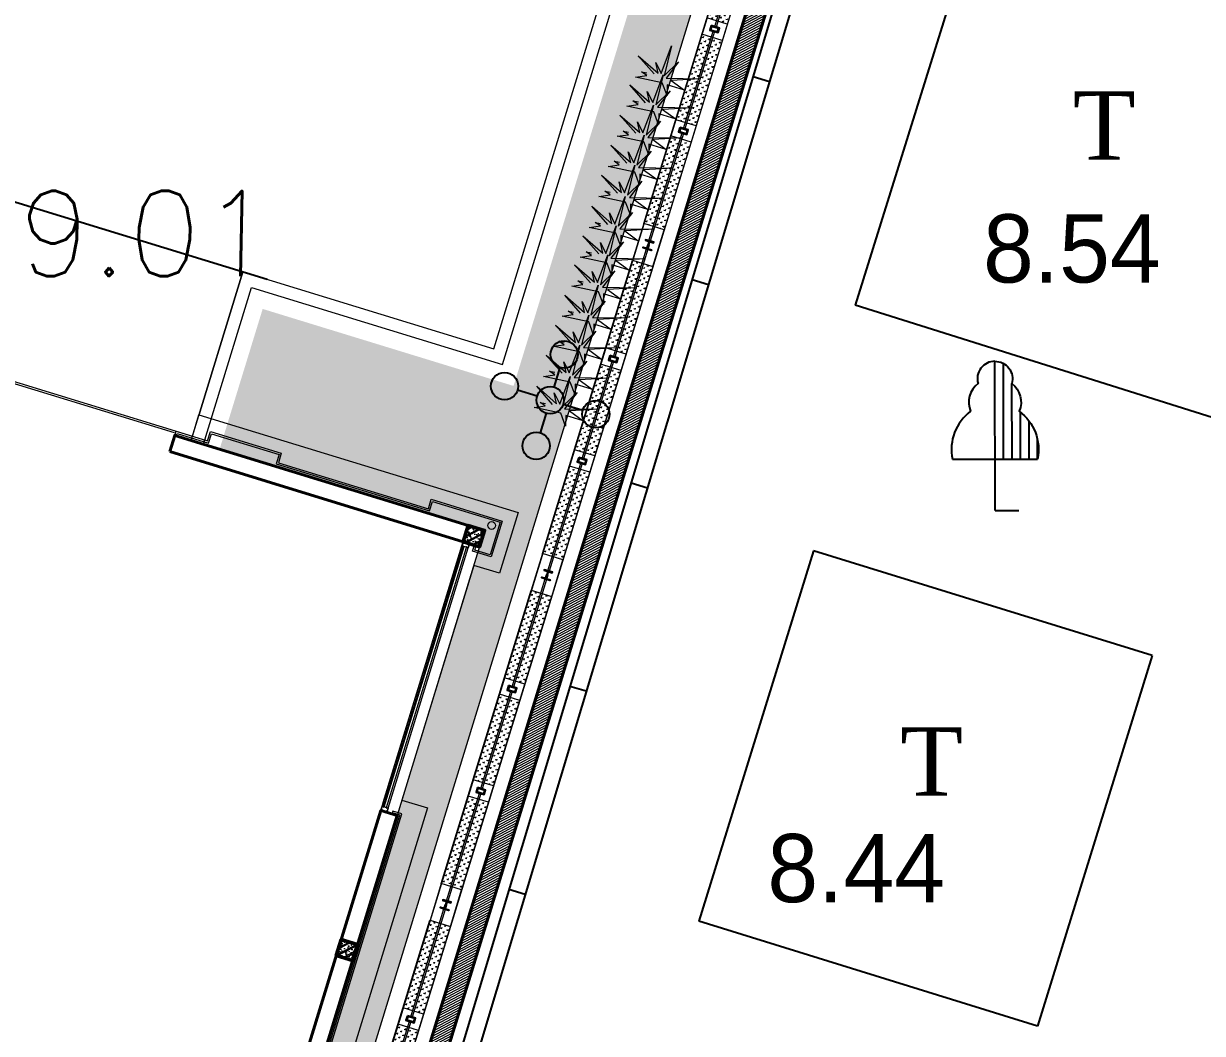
# Model space of a CAD drawing. Header units: inches. Extents: x 587740 to 588006, y 2325787 to 2326106.
# Drawn here: x 587931.67 to 587945.5, y 2325992.63 to 2326004.47 of the extents above; entities that cross this region are included whole.
import ezdxf
from ezdxf.enums import TextEntityAlignment as Align

# ---------------------------------------------------------------- set-up
doc = ezdxf.new("R2010")
doc.units = ezdxf.units.IN
doc.header["$MEASUREMENT"] = 0
doc.set_wipeout_variables(frame=1)
for name, color, linetype in [('DANCU', 6, 'Continuous'), ('Docao', 22, 'Continuous'), ('KYHIEU', 2, 'Continuous'), ('KYHIEUCAY', 242, 'Continuous'), ('Xref Landscape 2020 05 04$0$$0$KT-Tuong', 1, 'Continuous'), ('Xref Landscape 2020 05 04$0$CDC-E-Lighting', 2, 'Continuous')]:
    doc.layers.add(name, color=color, linetype=linetype)
for name, color, linetype, lineweight in [('Xref Landscape 2020 05 04$0$A1-DIM', 253, 'Continuous', 13), ('Xref Landscape 2020 05 04$0$A1-KÝ HIỆU', 40, 'Continuous', 20), ('Xref Landscape 2020 05 04$0$cay', 74, 'Continuous', 9), ('Xref Landscape 2020 05 04$0$HACTH', 250, 'Continuous', 0), ('Xref Landscape 2020 05 04$0$MANH', 136, 'Continuous', 5), ('Xref Landscape 2020 05 04$0$THAY', 4, 'Continuous', 20), ('Xref Landscape 2020 05 04$0$tree', 74, 'Continuous', 13), ('Xref Landscape 2020 05 04$0$TUONG', 7, 'Continuous', 40), ('Xref Landscape 2020 05 04$0$Xref Landscape$0$THAY', 4, 'Continuous', 20), ('Xref Mat bang phong may phat dien tang 1$0$+Alu doors', 63, 'Continuous', 5), ('Xref Mat bang phong may phat dien tang 1$0$+Steel Doors', 4, 'Continuous', 9), ('Xref Mat bang phong may phat dien tang 1$0$A_manh', 8, 'Continuous', 9), ('Xref Mat bang phong may phat dien tang 1$0$AUDIT_I_200911173911-1', 6, 'Continuous', 20), ('Xref Mat bang phong may phat dien tang 1$0$CUADI', 40, 'Continuous', 18), ('Xref Mat bang phong may phat dien tang 1$0$hoan thien', 41, 'Continuous', 20), ('Xref Mat bang phong may phat dien tang 1$0$THAY', 4, 'Continuous', 20), ('Xref Mat bang phong may phat dien tang 1$0$Xref Mat bang phong may phat dien tang 1$0$A_COT VACH', 30, 'Continuous', 50), ('Xref Mat bang phong may phat dien tang 1$0$Xref Mat bang phong may phat dien tang 1$0$i_hatch', 250, 'Continuous', 5), ('Xref Mat bang phong may phat dien tang 1$0$Xref Mat bang phong may phat dien tang 1$0$MANH', 136, 'Continuous', 5), ('Xref Mat bang phong may phat dien tang 1$0$Xref Mat bang phong may phat dien tang 1$0$TUONG', 7, 'Continuous', 40)]:
    doc.layers.add(name, color=color, linetype=linetype, lineweight=lineweight)
doc.styles.add('VN1', font='VSSW.shx')
doc.styles.add('VNARIAL', font='txt.shx')
doc.styles.add('VNTIME', font='')
doc.styles.get('VNTIME').set_extended_font_data('.VnTime')

# ---------------------------------------------------------------- blocks, each defined once
blk = doc.blocks.new('tree')
at = {"layer": 'KYHIEU'}
for points in [[(0, 1.75, 0.4973027364235176), (-0.1982012669905089, 1.488681264221668, 0.3395507767893555), (-0.2849411369534209, 1.163565133407246, 0.289175245697563), (-0.499999999825377, 0.6023592074052431)], [(0, 1.75, -0.4973027364235176), (0.1982012669905089, 1.488681264221668, -0.3395507767893555), (0.2849411369534209, 1.163565133407246, -0.289175245697563), (0.499999999825377, 0.6023592074052431)]]:
    blk.add_lwpolyline(points, format="xyb", dxfattribs=at)
for points in [[(0, 0), (0, 1.75)], [(0.09999999997671694, 0.6023592073470354), (0.09999999991850927, 1.724173462484032)], [(0.1999999999534339, 0.6023592073470354), (0.2000000000116415, 1.487286642252002)], [(0.2999999999301508, 0.6023592073470354), (0.2999999999883585, 1.151907564373687)], [(0.3999999999068677, 0.6023592073470354), (0.3999999999068677, 1.048110124072991)], [(0.4999999998835847, 0.6023592073470354), (0.4999999998835847, 0.8228113096556626)], [(-0.5, 0.6023592073470354), (0.5, 0.6023592073470354)], [(0, 0), (0.2802754826843739, -0.001586514175869524)]]:
    blk.add_lwpolyline(points, dxfattribs=at)
blk = doc.blocks.new('Xref Landscape 2020 05 04$0$li85')
at = {"linetype": 'ByBlock'}
for p, q in [((0, 100.000000015522), (0, 250.0000000310441)), ((-100.000000015522, 0), (-250.000000015522, 0)), ((100.000000015522, 0), (250.000000015522, 0)), ((0, -100.000000015522), (0, -250.000000015522))]:
    blk.add_line(p, q, dxfattribs=at)
for centre in [(0, 350.0000000310441), (-350.000000015522, 0), (0, 0), (350.000000015522, 0), (-6.123233995736766e-15, -350.000000015522)]:
    blk.add_circle(centre, 100, dxfattribs=at)
blk = doc.blocks.new('Xref Mat bang phong may phat dien tang 1$0$Xref Mat bang phong may phat dien tang 1$0$cot 200X200')
at = {"layer": 'Xref Mat bang phong may phat dien tang 1$0$Xref Mat bang phong may phat dien tang 1$0$i_hatch', "ltscale": 5}
h = blk.add_hatch(dxfattribs=at)
h.set_pattern_fill('BT-01', color=256, scale=15, pattern_type=2)
h.set_pattern_definition([(49.99999999999999, (-96078, 4446), (107.589027390113, -9.412820247389266), [11.25, -123.75]), (355, (-96078, 4446), (-20.81270004195, 112.8288200550018), [9, -99]), (100.4514, (-96069.034248, 4445.215599), (86.77640725710323, 103.415931309143), [9.5610285, -105.1713168]), (46.18420000000001, (-96078, 4476), (160.0861572938467, -24.82785214935271), [16.875, -185.625]), (96.6356, (-96064.65948825, 4473.93100395), (140.1994058323055, 146.1176806350663), [14.3415432, -157.75695]), (351.1842, (-96078, 4476), (140.1992917700441, 146.1177901387987), [13.5, -148.5]), (21, (-96063, 4468.5), (89.53605781776925, -60.39283359980082), [11.25, -123.75]), (326.0000000000001, (-96063, 4468.5), (36.49729978823726, 108.772506757028), [9, -99]), (71.4514, (-96055.53866505, 4463.4672591), (126.0333942872235, 48.37957450649286), [9.5610285, -105.1713168]), (37.50000000000001, (-96078, 4446), (1.8239782975936, 49.93407807469672), [0, -97.8, 0, -100.5, 0, -99.375]), (7.499999999999999, (-96078, 4446), (39.46043061632229, 59.16175678235403), [0, -57.3, 0, -95.55, 0, -37.875]), (327.5, (-96111.45, 4446), (80.07336542586135, -3.383230760156963), [0, -37.5, 0, -117, 0, -155.25]), (317.5, (-96126.45, 4446), (87.47792540135794, 15.01574734984766), [0, -48.75, 0, -77.69999999999999, 0, -110.25]), (45, (-96078, 4446), (-45.07805730064241, 45.07805730064241), []), (45, (-96078, 4464.375), (-45.07805730064241, 45.07805730064241), [])])
h.paths.add_polyline_path([(-100, 100), (100, 100), (100, -100), (-100, -100)])
at = {"layer": 'Xref Mat bang phong may phat dien tang 1$0$Xref Mat bang phong may phat dien tang 1$0$A_COT VACH'}
blk.add_lwpolyline([(-100, 100), (100, 100), (100, -100), (-100, -100)], close=True, dxfattribs=at)
blk = doc.blocks.new('*U93')
at = {"layer": 'Xref Mat bang phong may phat dien tang 1$0$+Alu doors', "ltscale": 1000}
for p, q in [((-11018.14192059064, 53501.87122381854, -66.22850946302151), (-11018.14192059118, 56695.27247471528, -132.457018926043)), ((-11007.14192059058, 53501.8712238186, -66.22850946302151), (-11007.14192059057, 56695.27247471528, -132.457018926043)), ((-10978.50237542604, 53501.8712238186, -66.22850946302151), (-10978.50237542603, 56695.27247471528, -132.457018926043)), ((-10958.14192059058, 53501.87122381854, -66.22850946302151), (-10958.14192059057, 56695.27247471528, -132.457018926043))]:
    blk.add_line(p, q, dxfattribs=at)
at = {"layer": 'Xref Mat bang phong may phat dien tang 1$0$+Steel Doors', "ltscale": 1000}
for p, q in [((-11031.64192059057, 56695.27247471528, -66.22850946302151), (-11034.14192059057, 56695.27247471528, -66.22850946302151)), ((-11034.14192059057, 56695.27247471528, -66.22850946302151), (-11034.14192059057, 56657.27247471528, -66.22850946302151)), ((-11032.94192059056, 56689.27247471528, -66.22850946302151), (-11032.94192059056, 56694.07247471527, -66.22850946302151)), ((-11032.94192059056, 56694.07247471527, -66.22850946302151), (-11031.64192059057, 56694.07247471527, -66.22850946302151)), ((-11020.34192059058, 56689.27247471528, -66.22850946302151), (-11032.94192059056, 56689.27247471528, -66.22850946302151)), ((-11022.84192059058, 56688.27247471528, -132.457018926043), (-11032.94192059056, 56688.27247471528, -132.457018926043)), ((-11032.94192059056, 56658.47247471529, -132.457018926043), (-11032.94192059056, 56688.07247471527, -132.457018926043)), ((-11031.64192059057, 56694.07247471527, -66.22850946302151), (-11031.64192059057, 56695.27247471528, -66.22850946302151)), ((-11022.84192059058, 56689.27247471528, -132.457018926043), (-11022.84192059058, 56681.07247471527, -132.457018926043)), ((-11022.84192059058, 56681.07247471527, -132.457018926043), (-11020.34192059058, 56681.07247471527, -132.457018926043)), ((-11019.14192059057, 56695.27247471528, -66.22850946302151), (-11021.64192059057, 56695.27247471528, -66.22850946302151)), ((-11021.64192059057, 56695.27247471528, -66.22850946302151), (-11021.64192059057, 56694.07247471527, -66.22850946302151)), ((-11021.64192059057, 56694.07247471527, -66.22850946302151), (-11020.34192059058, 56694.07247471527, -66.22850946302151)), ((-11021.64192059057, 56682.27247471528, -66.22850946302151), (-11021.64192059057, 56688.27247471528, -66.22850946302151)), ((-11021.64192059057, 56688.27247471528, -66.22850946302151), (-11020.34192059058, 56688.27247471528, -66.22850946302151)), ((-11020.34192059058, 56682.27247471528, -66.22850946302151), (-11021.64192059057, 56682.27247471528, -66.22850946302151)), ((-11020.34192059058, 56694.07247471527, -66.22850946302151), (-11020.34192059058, 56689.27247471528, -66.22850946302151)), ((-11020.34192059058, 56688.27247471528, -66.22850946302151), (-11020.34192059058, 56687.27247471528, -66.22850946302151)), ((-11020.34192059058, 56687.27247471528, -66.22850946302151), (-11019.14192059057, 56687.27247471528, -66.22850946302151)), ((-11019.14192059057, 56683.07247471527, -66.22850946302151), (-11020.34192059058, 56683.07247471527, -66.22850946302151)), ((-11020.34192059058, 56683.07247471527, -66.22850946302151), (-11020.34192059058, 56682.27247471528, -66.22850946302151)), ((-11020.34192059058, 56681.07247471527, -132.457018926043), (-11020.34192059058, 56658.47247471529, -132.457018926043)), ((-11019.14192059057, 56687.27247471528, -66.22850946302151), (-11019.14192059057, 56695.27247471528, -66.22850946302151)), ((-11019.14192059057, 56657.27247471528, -66.22850946302151), (-11019.14192059057, 56683.07247471527, -66.22850946302151)), ((-11034.14192059057, 56657.27247471528, -66.22850946302151), (-11026.34192059058, 56657.27247471528, -66.22850946302151)), ((-11032.64192059057, 56654.47247471529, -132.457018926043), (-11034.14192059057, 56652.27247471528, -132.457018926043)), ((-11032.94192059056, 56652.27247471528, -66.22850946302151), (-11034.14192059057, 56652.27247471528, -66.22850946302151)), ((-11034.14192059057, 56652.27247471528, -66.22850946302151), (-11034.14192059057, 56650.27247471528, -66.22850946302151)), ((-11034.14192059058, 53546.8712238186, -66.22850946302151), (-11034.14192059057, 56650.27247471528, -132.457018926043)), ((-11034.14192059057, 56650.27247471528, -66.22850946302151), (-11025.14192059057, 56650.27247471528, -66.22850946302151)), ((-11020.34192059058, 56658.47247471529, -132.457018926043), (-11032.94192059056, 56658.47247471529, -132.457018926043)), ((-11032.94192059056, 56651.47247471529, -66.22850946302151), (-11032.94192059056, 56652.27247471528, -66.22850946302151)), ((-11026.34192059058, 56651.47247471529, -66.22850946302151), (-11032.94192059056, 56651.47247471529, -66.22850946302151)), ((-11026.34192059058, 56657.27247471528, -66.22850946302151), (-11026.34192059058, 56651.47247471529, -66.22850946302151)), ((-11025.14192059057, 56650.27247471528, -66.22850946302151), (-11025.14192059057, 56657.27247471528, -66.22850946302151)), ((-11025.14192059057, 56657.27247471528, -66.22850946302151), (-11019.14192059057, 56657.27247471528, -66.22850946302151)), ((-11034.14192059058, 53544.8712238186, -66.22850946302151), (-11034.14192059058, 53546.8712238186, -66.22850946302151)), ((-11034.14192059058, 53546.8712238186, -66.22850946302151), (-11025.14192059058, 53546.8712238186, -66.22850946302151)), ((-11032.64192059058, 53542.67122381859, -66.22850946302151), (-11034.14192059058, 53544.8712238186, -66.22850946302151)), ((-11032.94192059057, 53544.8712238186, -66.22850946302151), (-11034.14192059058, 53544.8712238186, -66.22850946302151)), ((-11034.14192059058, 53501.8712238186, -66.22850946302151), (-11034.14192059058, 53539.8712238186, -66.22850946302151)), ((-11034.14192059058, 53539.8712238186, -66.22850946302151), (-11026.34192059059, 53539.8712238186, -66.22850946302151)), ((-11031.64192059058, 53501.8712238186, -66.22850946302151), (-11034.14192059058, 53501.8712238186, -66.22850946302151)), ((-11026.34192059059, 53545.67122381859, -66.22850946302151), (-11032.94192059057, 53545.67122381859, -66.22850946302151)), ((-11032.94192059057, 53545.67122381859, -66.22850946302151), (-11032.94192059057, 53544.8712238186, -66.22850946302151)), ((-11020.34192059059, 53538.67122381859, -66.22850946302151), (-11032.94192059057, 53538.67122381859, -66.22850946302151)), ((-11032.94192059057, 53538.67122381859, -66.22850946302151), (-11032.94192059057, 53509.07122381861, -66.22850946302151)), ((-11022.84192059059, 53508.8712238186, -66.22850946302151), (-11032.94192059057, 53508.8712238186, -66.22850946302151)), ((-11020.34192059059, 53507.8712238186, -66.22850946302151), (-11032.94192059057, 53507.8712238186, -66.22850946302151)), ((-11032.94192059057, 53507.8712238186, -66.22850946302151), (-11032.94192059057, 53503.07122381861, -66.22850946302151)), ((-11032.94192059057, 53503.07122381861, -66.22850946302151), (-11031.64192059058, 53503.07122381861, -66.22850946302151)), ((-11031.64192059058, 53503.07122381861, -66.22850946302151), (-11031.64192059058, 53501.8712238186, -66.22850946302151)), ((-11026.34192059059, 53539.8712238186, -66.22850946302151), (-11026.34192059059, 53545.67122381859, -66.22850946302151)), ((-11025.14192059058, 53546.8712238186, -66.22850946302151), (-11025.14192059058, 53539.8712238186, -66.22850946302151)), ((-11025.14192059058, 53539.8712238186, -66.22850946302151), (-11019.14192059058, 53539.8712238186, -66.22850946302151)), ((-11022.84192059059, 53507.8712238186, -66.22850946302151), (-11022.84192059059, 53516.07122381861, -66.22850946302151)), ((-11022.84192059059, 53516.07122381861, -66.22850946302151), (-11020.34192059059, 53516.07122381861, -66.22850946302151)), ((-11020.34192059059, 53514.8712238186, -66.22850946302151), (-11021.64192059058, 53514.8712238186, -66.22850946302151)), ((-11021.64192059058, 53514.8712238186, -66.22850946302151), (-11021.64192059058, 53508.8712238186, -66.22850946302151)), ((-11021.64192059058, 53508.8712238186, -66.22850946302151), (-11020.34192059059, 53508.8712238186, -66.22850946302151)), ((-11021.64192059058, 53501.8712238186, -66.22850946302151), (-11021.64192059058, 53503.07122381861, -66.22850946302151)), ((-11021.64192059058, 53503.07122381861, -66.22850946302151), (-11020.34192059059, 53503.07122381861, -66.22850946302151)), ((-11019.14192059058, 53501.8712238186, -66.22850946302151), (-11021.64192059058, 53501.8712238186, -66.22850946302151)), ((-11020.34192059059, 53516.07122381861, -66.22850946302151), (-11020.34192059059, 53538.67122381859, -66.22850946302151)), ((-11020.34192059059, 53514.07122381861, -66.22850946302151), (-11020.34192059059, 53514.8712238186, -66.22850946302151)), ((-11019.14192059058, 53514.07122381861, -66.22850946302151), (-11020.34192059059, 53514.07122381861, -66.22850946302151)), ((-11020.34192059059, 53508.8712238186, -66.22850946302151), (-11020.34192059059, 53509.8712238186, -66.22850946302151)), ((-11020.34192059059, 53509.8712238186, -66.22850946302151), (-11019.14192059058, 53509.8712238186, -66.22850946302151)), ((-11020.34192059059, 53503.07122381861, -66.22850946302151), (-11020.34192059059, 53507.8712238186, -66.22850946302151)), ((-11019.14192059058, 53539.8712238186, -66.22850946302151), (-11019.14192059058, 53514.07122381861, -66.22850946302151)), ((-11019.14192059058, 53509.8712238186, -66.22850946302151), (-11019.14192059058, 53501.8712238186, -66.22850946302151))]:
    blk.add_line(p, q, dxfattribs=at)
for centre, radius in [((-11029.64192059057, 56654.47247471529, -132.457018926043), 3), ((-11032.14192059057, 56654.47247471529, -132.457018926043), 0.5), ((-11029.64192059057, 56654.47247471529, -132.457018926043), 2), ((-11029.64192059057, 56656.97247471529, -132.457018926043), 0.5), ((-11029.64192059057, 56651.97247471529, -132.457018926043), 0.5), ((-11027.14192059057, 56654.47247471529, -132.457018926043), 0.5), ((-11029.64192059058, 53542.67122381859, -66.22850946302151), 3), ((-11032.14192059058, 53542.67122381859, -66.22850946302151), 0.5), ((-11029.64192059058, 53542.67122381859, -66.22850946302151), 2), ((-11029.64192059058, 53545.17122381859, -66.22850946302151), 0.5), ((-11029.64192059058, 53540.17122381859, -66.22850946302151), 0.5), ((-11027.14192059058, 53542.67122381859, -66.22850946302151), 0.5)]:
    blk.add_circle(centre, radius, dxfattribs=at)
at = {"layer": 'Xref Mat bang phong may phat dien tang 1$0$CUADI'}
for p, q in [((-11034.14192059051, 56695.27247471528, -132.457018926043), (-11034.14192059051, 56733.27247471528, -132.457018926043)), ((-11034.14192059051, 56733.27247471528, -132.457018926043), (-11025.14192059051, 56733.27247471528, -132.457018926043)), ((-10958.14192059057, 56695.27247471528, -132.457018926043), (-11034.14192059051, 56695.27247471528, -132.457018926043)), ((-11026.29192059053, 56732.12247471529, -132.457018926043), (-11032.99192059055, 56732.12247471529, -132.457018926043)), ((-11032.99192059055, 56732.12247471529, -132.457018926043), (-11032.99192059055, 56696.42247471528, -132.457018926043)), ((-11032.99192059055, 56696.42247471528, -132.457018926043), (-11015.9311341529, 56696.42247471528, -132.457018926043)), ((-11026.29192059048, 56730.97247471526, -132.457018926043), (-11026.29192059053, 56732.12247471529, -132.457018926043)), ((-11022.64192059051, 56730.97247471529, -132.457018926043), (-11026.29192059048, 56730.97247471526, -132.457018926043)), ((-11025.14192059051, 56733.27247471528, -132.457018926043), (-11025.14192059051, 56732.12247471529, -132.457018926043)), ((-11025.14192059051, 56732.12247471529, -132.457018926043), (-11022.64192059051, 56732.12247471529, -132.457018926043)), ((-11022.14192059051, 56731.62247471529, -132.457018926043), (-11022.14192059051, 56731.47247471529, -132.457018926043)), ((-11015.68944062342, 56700.09281238672, -132.457018926043), (-11015.42888061606, 56699.666070682, -132.457018926043)), ((-11013.3444005576, 56700.09281238672, -132.457018926043), (-11013.6049605649, 56699.66607068197, -132.457018926043)), ((-10978.98113415294, 56696.42247471528, -132.457018926043), (-11013.10270702813, 56696.42247471528, -132.457018926043)), ((-10978.47888061617, 56699.66607068197, -132.457018926043), (-10978.73944062341, 56700.09281238678, -132.457018926043)), ((-10976.65496056495, 56699.66607068197, -132.457018926043), (-10976.39440055771, 56700.09281238678, -132.457018926043)), ((-10976.15270702817, 56696.42247471528, -132.457018926043), (-10959.29192059059, 56696.42247471528, -132.457018926043)), ((-10970.14192059057, 56731.47247471529, -132.457018926043), (-10970.14192059057, 56731.62247471529, -132.457018926043)), ((-10969.64192059057, 56732.12247471529, -132.457018926043), (-10967.14192059057, 56732.12247471529, -132.457018926043)), ((-10965.9919205906, 56730.97247471526, -132.457018926043), (-10969.64192059057, 56730.97247471529, -132.457018926043)), ((-10967.14192059057, 56732.12247471529, -132.457018926043), (-10967.14192059057, 56733.27247471528, -132.457018926043)), ((-10967.14192059057, 56733.27247471528, -132.457018926043), (-10958.14192059057, 56733.27247471528, -132.457018926043)), ((-10959.29192059059, 56732.12247471529, -132.457018926043), (-10965.99192059055, 56732.12247471529, -132.457018926043)), ((-10965.99192059055, 56732.12247471529, -132.457018926043), (-10965.9919205906, 56730.97247471526, -132.457018926043)), ((-10959.29192059059, 56696.42247471528, -132.457018926043), (-10959.29192059059, 56732.12247471529, -132.457018926043)), ((-10958.14192059057, 56733.27247471528, -132.457018926043), (-10958.14192059057, 56695.27247471528, -132.457018926043)), ((-10958.14192059058, 53501.8712238186, -66.22850946302151), (-11034.14192059052, 53501.8712238186, -66.22850946302151)), ((-11034.14192059052, 53501.8712238186, -66.22850946302151), (-11034.14192059052, 53463.8712238186, -66.22850946302151)), ((-10958.14192059058, 53463.8712238186, -66.22850946302151), (-10958.14192059058, 53501.8712238186, -66.22850946302151)), ((-11034.14192059052, 53463.8712238186, -66.22850946302151), (-11025.14192059052, 53463.8712238186, -66.22850946302151)), ((-11032.99192059056, 53465.02122381859, -66.22850946302151), (-11032.99192059056, 53500.7212238186, -66.22850946302151)), ((-11032.99192059056, 53500.7212238186, -66.22850946302151), (-11015.93113415291, 53500.7212238186, -66.22850946302151)), ((-11026.29192059055, 53465.02122381859, -66.22850946302151), (-11032.99192059056, 53465.02122381859, -66.22850946302151)), ((-11022.64192059052, 53466.17122381859, -66.22850946302151), (-11026.29192059049, 53466.17122381862, -66.22850946302151)), ((-11026.29192059049, 53466.17122381862, -66.22850946302151), (-11026.29192059055, 53465.02122381859, -66.22850946302151)), ((-11025.14192059052, 53463.8712238186, -66.22850946302151), (-11025.14192059052, 53465.02122381859, -66.22850946302151)), ((-11025.14192059052, 53465.02122381859, -66.22850946302151), (-11022.64192059052, 53465.02122381859, -66.22850946302151)), ((-11022.14192059052, 53465.52122381859, -66.22850946302151), (-11022.14192059052, 53465.67122381859, -66.22850946302151)), ((-11015.68944062343, 53497.05088614716, -66.22850946302151), (-11015.42888061607, 53497.47762785188, -66.22850946302151)), ((-11013.34440055761, 53497.05088614716, -66.22850946302151), (-11013.60496056491, 53497.47762785191, -66.22850946302151)), ((-10978.98113415295, 53500.7212238186, -66.22850946302151), (-11013.10270702814, 53500.7212238186, -66.22850946302151)), ((-10978.47888061618, 53497.47762785191, -66.22850946302151), (-10978.73944062342, 53497.0508861471, -66.22850946302151)), ((-10976.65496056496, 53497.47762785191, -66.22850946302151), (-10976.39440055772, 53497.0508861471, -66.22850946302151)), ((-10976.15270702818, 53500.7212238186, -66.22850946302151), (-10959.2919205906, 53500.7212238186, -66.22850946302151)), ((-10970.14192059058, 53465.67122381859, -66.22850946302151), (-10970.14192059058, 53465.52122381859, -66.22850946302151)), ((-10965.99192059062, 53466.17122381862, -66.22850946302151), (-10969.64192059058, 53466.17122381859, -66.22850946302151)), ((-10969.64192059058, 53465.02122381859, -66.22850946302151), (-10967.14192059058, 53465.02122381859, -66.22850946302151)), ((-10967.14192059058, 53465.02122381859, -66.22850946302151), (-10967.14192059058, 53463.8712238186, -66.22850946302151)), ((-10967.14192059058, 53463.8712238186, -66.22850946302151), (-10958.14192059058, 53463.8712238186, -66.22850946302151)), ((-10965.99192059056, 53465.02122381859, -66.22850946302151), (-10965.99192059062, 53466.17122381862, -66.22850946302151)), ((-10959.2919205906, 53465.02122381859, -66.22850946302151), (-10965.99192059056, 53465.02122381859, -66.22850946302151)), ((-10959.2919205906, 53500.7212238186, -66.22850946302151), (-10959.2919205906, 53465.02122381859, -66.22850946302151))]:
    blk.add_line(p, q, dxfattribs=at)
for centre, radius, start, end in [((-11022.64192059051, 56731.62247471529, -132.457018926043), 0.5, 0, 90), ((-11022.64192059051, 56731.47247471529, -132.457018926043), 0.5, 270, 0), ((-11014.51692059055, 56698.17247471527, -132.457018926043), 2.249999999978485, 121.4074098892086, 231.0575587314018), ((-11014.51692059051, 56698.17247471531, -132.457018926043), 1.749999999970359, 121.4074098887342, 58.59259011126581), ((-11014.51692059051, 56698.17247471531, -132.457018926043), 1.749999999970359, 121.4074098887342, 58.59259011126581), ((-11014.51692059047, 56698.17247471527, -132.457018926043), 2.249999999978485, 308.9424412685982, 58.59259011079141), ((-10977.56692059057, 56698.17247471528, -132.457018926043), 2.250000000001568, 121.4074098879002, 231.0575587309418), ((-10977.56692059056, 56698.17247471526, -132.457018926043), 1.750000000013828, 121.4074098878652, 58.59259011213479), ((-10977.56692059055, 56698.1724747152, -132.457018926043), 1.750000000072561, 121.4074098869004, 58.59259011128145), ((-10977.56692059055, 56698.17247471528, -132.457018926043), 2.250000000001568, 308.9424412690582, 58.59259011209981), ((-10969.64192059057, 56731.62247471529, -132.457018926043), 0.5, 90, 180), ((-10969.64192059057, 56731.47247471529, -132.457018926043), 0.5, 180, 270), ((-11022.64192059052, 53465.67122381859, -66.22850946302151), 0.5, 0, 90), ((-11022.64192059052, 53465.52122381859, -66.22850946302151), 0.5, 270, 0), ((-11014.51692059056, 53498.97122381861, -66.22850946302151), 2.249999999978485, 128.9424412685982, 238.5925901107913), ((-11014.51692059052, 53498.97122381857, -66.22850946302151), 1.749999999970359, 301.4074098887342, 238.5925901112658), ((-11014.51692059052, 53498.97122381857, -66.22850946302151), 1.749999999970359, 301.4074098887342, 238.5925901112658), ((-11014.51692059049, 53498.97122381861, -66.22850946302151), 2.249999999978485, 301.4074098892086, 51.05755873140181), ((-10977.56692059058, 53498.9712238186, -66.22850946302151), 2.250000000001568, 128.9424412690582, 238.5925901120998), ((-10977.56692059057, 53498.97122381862, -66.22850946302151), 1.750000000013828, 301.4074098878652, 238.5925901121348), ((-10977.56692059056, 53498.97122381868, -66.22850946302151), 1.750000000072561, 301.4074098887186, 238.5925901130996), ((-10977.56692059056, 53498.9712238186, -66.22850946302151), 2.250000000001568, 301.4074098879002, 51.05755873094184), ((-10969.64192059058, 53465.67122381859, -66.22850946302151), 0.5, 90, 180), ((-10969.64192059058, 53465.52122381859, -66.22850946302151), 0.5, 180, 270)]:
    blk.add_arc(centre, radius, start, end, dxfattribs=at)
blk = doc.blocks.new('Xref Landscape 2020 05 04$0$123333')
at = {"layer": 'Xref Landscape 2020 05 04$0$tree'}
h = blk.add_hatch(dxfattribs=at)
h.set_pattern_fill('CROSS', color=256, scale=150)
h.set_pattern_definition([(9.213864076586628e-15, (-1079850.712150478, 449499.7543768531), (37.5, 37.5), [18.75, -56.25]), (90, (-1079841.337150478, 449490.3793768531), (-37.49999999999999, 37.5), [18.75, -56.25])])
h.paths.add_polyline_path([(349.9999999996517, 133.6867107070866), (1425.200356976013, 133.6867107070866), (1425.200356976013, 250.0000008120551), (349.9999999996517, 250.0000008120551)])
h = blk.add_hatch(dxfattribs=at)
h.set_pattern_fill('CROSS', color=256, scale=150)
h.set_pattern_definition([(9.213864076586628e-15, (-1078592.378817145, 449499.7543768531), (37.5, 37.5), [18.75, -56.25]), (90, (-1078583.003817145, 449490.3793768531), (-37.49999999999999, 37.5), [18.75, -56.25])])
h.paths.add_polyline_path([(1625.200356976013, 133.6867107070866), (2675.228979431209, 133.6867107070866), (2675.228979431209, 250.0000008120551), (1625.200356976013, 250.0000008120551)])
h = blk.add_hatch(dxfattribs=at)
h.set_pattern_fill('CROSS', color=256, scale=150)
h.set_pattern_definition([(9.213864076586628e-15, (-1077459.045483811, 449499.7543768531), (37.5, 37.5), [18.75, -56.25]), (90, (-1077449.670483811, 449490.3793768531), (-37.49999999999999, 37.5), [18.75, -56.25])])
h.paths.add_polyline_path([(2875.228979431209, 133.6867107070866), (3949.999999999651, 133.6867107070866), (3949.999999999651, 250.0000008120551), (2875.228979431209, 250.0000008120551)])
h = blk.add_hatch(dxfattribs=at)
h.set_pattern_fill('CROSS', color=256, scale=150)
h.set_pattern_definition([(9.213864076586628e-15, (-1079850.712150478, 449367.127576882), (37.5, 37.5), [18.75, -56.25]), (90, (-1079841.337150478, 449357.752576882), (-37.49999999999999, 37.5), [18.75, -56.25])])
h.paths.add_polyline_path([(349.9999999996508, 1.059910735988524), (1425.200356976013, 1.059910735988524), (1425.200356976013, 117.373200840957), (349.9999999996508, 117.373200840957)])
h = blk.add_hatch(dxfattribs=at)
h.set_pattern_fill('CROSS', color=256, scale=150)
h.set_pattern_definition([(9.213864076586628e-15, (-1078592.378817145, 449367.127576882), (37.5, 37.5), [18.75, -56.25]), (90, (-1078583.003817145, 449357.752576882), (-37.49999999999999, 37.5), [18.75, -56.25])])
h.paths.add_polyline_path([(1625.200356976013, 1.059910735988524), (2675.228979431209, 1.059910735988524), (2675.228979431209, 117.373200840957), (1625.200356976013, 117.373200840957)])
h = blk.add_hatch(dxfattribs=at)
h.set_pattern_fill('CROSS', color=256, scale=150)
h.set_pattern_definition([(9.213864076586628e-15, (-1077459.045483811, 449367.127576882), (37.5, 37.5), [18.75, -56.25]), (90, (-1077449.670483811, 449357.752576882), (-37.49999999999999, 37.5), [18.75, -56.25])])
h.paths.add_polyline_path([(2875.228979431209, 1.059910735988524), (3949.999999999651, 1.059910735988524), (3949.999999999651, 117.373200840957), (2875.228979431209, 117.373200840957)])
at = {"layer": 'Xref Landscape 2020 05 04$0$$0$KT-Tuong', "ltscale": 3}
for points in [[(125.0000000000009, 129.200000337034), (160.8000000000466, 129.200000337034, 0.4142135623730951), (167.8000000000475, 136.200000337034), (167.8000000000475, 175.0000003370224), (175, 175.0000003370224), (175, 75.00000033702236), (167.8000000000475, 75.00000033702236), (167.8000000000475, 113.8000003370689, 0.4142135623730951), (160.8000000000466, 120.8000003370689), (125.0000000000009, 120.8000003370689)], [(4175, 129.200000337034), (4139.199999999953, 129.200000337034, -0.4142135623730951), (4132.199999999953, 136.200000337034), (4132.199999999953, 175.0000003370806), (4125, 175.0000003370806), (4125, 75.00000033708056), (4132.199999999953, 75.00000033708056), (4132.199999999953, 113.8000003370689, -0.4142135623730951), (4139.199999999953, 120.8000003370689), (4175, 120.8000003370689)]]:
    blk.add_lwpolyline(points, format="xyb", dxfattribs=at)
for points in [[(1497.70035570045, 75.00000008626375), (1552.70035570045, 75.00000008626375), (1552.70035570045, 175.0000000862638), (1497.70035570045, 175.0000000862638)], [(1504.900355700403, 82.2000000862754), (1545.500355700497, 82.2000000862754), (1545.500355700497, 167.8000000863103), (1504.900355700403, 167.8000000863103)], [(2747.72897922853, 75.00000008626375), (2802.728979228531, 75.00000008626375), (2802.728979228531, 175.0000000862638), (2747.72897922853, 175.0000000862638)], [(2754.928979228484, 82.2000000862754), (2795.528979228461, 82.2000000862754), (2795.528979228461, 167.8000000863103), (2754.928979228484, 167.8000000863103)]]:
    blk.add_lwpolyline(points, close=True, dxfattribs=at)
at = {"layer": 'Xref Landscape 2020 05 04$0$A1-DIM'}
for points in [[(174.9998689262429, 133.6867107070866), (1497.70035570045, 133.6867107070866), (1497.700617847964, 117.373200840957), (175.0001310737571, 117.373200840957)], [(1552.70035570045, 133.6867107070866), (2747.728848154773, 133.6867107070866), (2747.729110302287, 117.373200840957), (1552.700617847964, 117.373200840957)], [(2802.728848154774, 133.1567550193286), (4124.999868926243, 133.6867107070866), (4125.000131073757, 117.373200840957), (2802.729110302288, 116.8432451531989)]]:
    blk.add_lwpolyline(points, close=True, dxfattribs=at)
at = {"layer": 'Xref Landscape 2020 05 04$0$MANH'}
for p, q in [((1425.200356976013, 250.0000008120551), (1425.200356976013, -5.073379725217819e-07)), ((1625.200356976013, 250.0000008120551), (1625.200356976013, -5.073379725217819e-07)), ((2675.228979431209, 250.0000008120551), (2675.228979431209, -5.073379725217819e-07)), ((2875.228979431209, 250.0000008120551), (2875.228979431209, -5.073379725217819e-07))]:
    blk.add_line(p, q, dxfattribs=at)
blk.add_lwpolyline([(349.9999999996517, 250.0000008120551), (3949.999999999651, 250.0000008120551), (3949.999999999651, -5.073379725217819e-07), (349.9999999996508, -5.073379725217819e-07)], close=True, dxfattribs=at)
blk = doc.blocks.new('Xref Landscape 2020 05 04$0$hangrao')
at = {"layer": 'Xref Landscape 2020 05 04$0$HACTH'}
h = blk.add_hatch(dxfattribs=at)
h.set_pattern_fill('ANSI31', color=256, scale=200)
h.set_pattern_definition([(45, (316546.4637748334, 10900), (-17.67766952966369, 17.67766952966369), [])])
h.paths.add_polyline_path([(67590.00000018602, 22587.12685993905), (67370.00000018602, 22587.12685993905), (67370.00000018583, -31152.86776741003), (67590.00000018583, -31153.27272024707)])
at = {"layer": 'Xref Landscape 2020 05 04$0$A1-KÝ HIỆU', "color": 1}
blk.add_lwpolyline([(67370.00000018626, -37221.00018372388), (67370.00000018626, 22547.74550895224), (67200.00000018626, 22547.74550895224), (67200.00000018626, -37220.68726562255)], dxfattribs=at)
at = {"layer": 'Xref Landscape 2020 05 04$0$TUONG'}
blk.add_lwpolyline([(67370.00000018583, -37221.00018372389), (67370.00000018603, 22587.12685993905), (67590.00000018603, 22587.12685993905), (67590.00000018583, -37221.40513656093)], dxfattribs=at)
at = {"layer": 'Xref Landscape 2020 05 04$0$Xref Landscape$0$THAY'}
for p, q in [((67200.00000018626, 22547.74550895224), (67200.00000018626, -37220.68726562255)), ((66755.00000018631, 22221.93247730905), (66755.00000018631, -37220.05222594666))]:
    blk.add_line(p, q, dxfattribs=at)
blk.add_lwpolyline([(56505.00000268419, 24600.00000034041), (64650.20220744266, 24600.00000051047), (66950.0039882952, 22302.76389830647), (66950.0039882952, -37219.85256326984)], dxfattribs=at)
for points in [[(66950.00000018615, 10018.68999245252), (67200.00000018615, 10018.68999245252), (67200.00000018615, 10468.68999245252), (66950.00000018615, 10468.68999245252)], [(66950.00000018615, 5968.689992452521), (67200.00000018615, 5968.689992452521), (67200.00000018615, 6418.689992452521), (66950.00000018615, 6418.689992452521)], [(66950.00000018615, 1918.689992452521), (67200.00000018615, 1918.689992452521), (67200.00000018615, 2368.689992452521), (66950.00000018615, 2368.689992452521)]]:
    blk.add_lwpolyline(points, close=True, dxfattribs=at)
at = {"layer": 'Xref Landscape 2020 05 04$0$Xref Landscape$0$THAY', "rotation": 270}
for p in [(66949.47004441218, 14418.6899924522), (66949.47004441218, 10368.6899924522), (66949.47004441218, 6318.6899924522), (66949.47004441218, 2268.6899924522)]:
    blk.add_blockref('Xref Landscape 2020 05 04$0$123333', p, dxfattribs=at)
blk = doc.blocks.new('Xref Landscape 2020 05 04$0$A$C41D95FC2')
at = {"layer": 'Xref Landscape 2020 05 04$0$cay'}
blk.add_lwpolyline([(240.7504589773016, 198.0839518915309), (9.59552126005292e-05, 346.6469035069822), (283.2356959170429, 219.3072010587348), (219.5077832526295, 332.498047680725), (318.6402317917673, 226.3816635470284), (339.8829075134126, 572.5495575766399), (361.125583235058, 212.2328077177881), (474.4197774178465, 417.3911826472176), (389.4490745282965, 191.0094894032372), (778.8980531013804, 304.2003360252274), (453.1771016962011, 183.9350960622905), (637.2802531219204, 120.2652102630018), (424.8534958965029, 120.2652102630018), (460.2580317712273, -2.970291825477034e-05), (361.125583235058, 127.3396727512954), (42.48544739850331, 99.04196109579789), (162.8605716592865, 155.637384406793), (92.05172891682014, 176.8606335739969), (155.7797560847248, 183.9350960622905)], dxfattribs=at)
blk = doc.blocks.new('Xref Landscape 2020 05 04$0$truc2')
at = {"xscale": 0.001000000047497451, "yscale": 0.001000000047497451, "zscale": 0.001000000047497451}
for p in [(-0.3392741954885423, -0.1253991047851741), (-0.3341892738826573, -0.4797666055383161), (-0.3392741954885423, -0.8525284376228228), (-0.3392741954885423, -1.221148300450295), (-0.3392741954885423, -1.589783561066724), (-0.3392741954885423, -1.972507675993256)]:
    blk.add_blockref('Xref Landscape 2020 05 04$0$A$C41D95FC2', p, dxfattribs=at)

msp = doc.modelspace()

# ---------------------------------------------------------------- linework, layer by layer
at = {"layer": 'DANCU'}
for p, q in [((587943.9988734471, 2326015.71106565), (587921.8127193275, 2325941.818053338)), ((587942.788555506, 2326005.5504356), (587941.425233032, 2326001.17253766)), ((587945.760814859, 2325999.80685196), (587941.425233032, 2326001.17253766)), ((587940.9371745704, 2325998.289693492), (587939.5920724624, 2325993.943621022)), ((587944.911192492, 2325997.05974164), (587940.9371745704, 2325998.289693492)), ((587944.911192492, 2325997.05974164), (587943.566090384, 2325992.71366917)), ((587943.566090384, 2325992.71366917), (587939.5920724624, 2325993.943621022))]:
    msp.add_line(p, q, dxfattribs=at)
at = {"layer": 'KYHIEU', "color": 242}
for p, q in [((587943.8073212162, 2326015.768578629), (587921.6211670964, 2325941.875566323)), ((587940.4204614923, 2326003.792837859), (587940.2289092614, 2326003.850350838)), ((587939.7047791013, 2326001.4091923), (587939.5132268704, 2326001.46670528)), ((587938.9890967103, 2325999.025546742), (587938.7975444795, 2325999.083059722)), ((587938.2734143194, 2325996.641901184), (587938.0818620885, 2325996.699414163)), ((587937.5577319284, 2325994.258255626), (587937.3661796976, 2325994.315768605))]:
    msp.add_line(p, q, dxfattribs=at)
at = {"layer": 'Xref Landscape 2020 05 04$0$THAY'}
msp.add_lwpolyline([(587934.2459255045, 2326001.564021017), (587933.6387816872, 2325999.585051692)], dxfattribs=at)

# ---------------------------------------------------------------- block references
at = {"color": 4, "rotation": 342.9448453303457}
for p in [(587939.1410620373, 2326003.785525003), (587938.4933665772, 2326001.674279619)]:
    msp.add_blockref('Xref Landscape 2020 05 04$0$truc2', p, dxfattribs=at)
at = {"layer": 'KYHIEUCAY', "rotation": 0.07980511167396942}
msp.add_blockref('tree', (587943.0673761377, 2325998.762960013), dxfattribs=at)
at = {"layer": 'Xref Landscape 2020 05 04$0$CDC-E-Lighting', "xscale": 0.001599999847666704, "yscale": 0.001600000075995922, "zscale": 0.001599999999998308, "rotation": 162.9448455820361}
msp.add_blockref('Xref Landscape 2020 05 04$0$li85', (587937.8504524434, 2326000.056655739), dxfattribs=at)

# ---------------------------------------------------------------- texts
at = {"layer": 'DANCU', "style": 'VNTIME'}
for p in [(587943.9788399998, 2326002.878406135), (587941.9541539511, 2325995.41818422)]:
    msp.add_text('T', height=0.8, dxfattribs=at).set_placement(p)
at = {"layer": 'Docao', "style": 'VNARIAL', "oblique": 1}
msp.add_text('9.01', height=1, dxfattribs=at).set_placement((587931.604, 2326002.512, 9.013), align=Align.TOP_LEFT)
at = {"layer": 'Docao', "style": 'VN1'}
for s, p in [('8.54', (587942.9264501873, 2326001.436964386)), ('8.44', (587940.3972279442, 2325994.167209597))]:
    msp.add_text(s, height=0.800049, dxfattribs=at).set_placement(p)

# ---------------------------------------------------------------- next in the draw order: wipeouts: each hides what was drawn before it
at = {"linetype": 'ByBlock'}
msp.add_wipeout([(587937.4733255416, 2325998.7378828707), (587937.25490141, 2325998.0259017497), (587936.9548621738, 2325998.117948867), (587936.1101816905, 2325995.364605852), (587936.4102209267, 2325995.2725587348), (587933.7104693262, 2325986.4723764663), (587930.1881556985, 2325987.552964523), (587930.2805427369, 2325987.8541117758), (587927.6180193428, 2325988.6709302887), (587927.5256323044, 2325988.369783036), (587926.521798269, 2325988.677742855), (587926.6141853074, 2325988.978890108), (587924.5730174575, 2325989.60508693), (587924.4806304191, 2325989.3039396773), (587923.3573036679, 2325989.6485579023), (587925.8488188277, 2325997.7699671187), (587926.1500252546, 2325997.6775619267), (587927.2029421786, 2326001.1096779937), (587926.9017357517, 2326001.202083186), (587927.1201598833, 2326001.9140643068), (587930.863075002, 2326000.765799331), (587930.7854321296, 2326000.512712555), (587933.6534721616, 2325999.6328449077), (587933.731115034, 2325999.8859316837)], dxfattribs=at).dxf.layer = 'Xref Mat bang phong may phat dien tang 1$0$A_manh'

# ---------------------------------------------------------------- next in the draw order: hatches: boundary and pattern name
at = {"layer": 'Xref Landscape 2020 05 04$0$tree'}
h = msp.add_hatch(dxfattribs=at)
h.set_pattern_fill('CROSS', color=256, scale=499.9999999999999, angle=180)
h.set_pattern_definition([(162.9448453374998, (587837.162505679, 2326033.805722693), (-0.1561643684962271, -0.08284136481517426), [0.06249999317998287, -0.1874999795399486]), (252.9448453374999, (587837.1417953484, 2326033.844763791), (0.08284132217713897, -0.1561643911146509), [0.0625000102445483, -0.1875000307336449])])
edge = h.paths.add_edge_path(flags=16)
edge.add_line((587933.496445618, 2325986.35498537), (587931.8276130816, 2325980.915214358))
edge.add_line((587931.8276130816, 2325980.915214358), (587930.3580623056, 2325981.366048436))
edge.add_ellipse((587919.3756955441, 2325978.903807017), major_axis=(7.958487593634982, 7.95848759363498), ratio=0.9999998471766518, start_angle=327.6367182306451, end_angle=332.3597349387829)
edge.add_line((587930.1180325403, 2325982.261963279), (587931.5563033667, 2325986.950189196))
edge.add_line((587931.5563033667, 2325986.950189196), (587933.496445618, 2325986.35498537))
h.paths.add_polyline_path([(587925.0968971006, 2325994.245510424), (587923.7213567516, 2325989.761762442), (587923.4203614878, 2325989.854102853), (587924.7959018367, 2325994.337850834)], flags=0)
h.paths.add_polyline_path([(587925.0968971006, 2325994.245510424), (587923.7213567516, 2325989.761762442), (587923.4203614878, 2325989.854102853), (587924.7959018367, 2325994.337850834)], flags=16)
h.paths.add_polyline_path([(587925.0956477856, 2325994.244847693), (587923.720694021, 2325989.763011757), (587923.4206547799, 2325989.855058876), (587924.7956085445, 2325994.336894811)], flags=0)
edge = h.paths.add_edge_path()
edge.add_line((587912.1738291613, 2325969.015545404), (587913.0844761078, 2325967.298882485))
edge.add_line((587913.0844761078, 2325967.298882485), (587916.1213285244, 2325977.501622878))
edge.add_line((587916.1213285244, 2325977.501622878), (587918.7025899836, 2325976.709734194))
edge.add_ellipse((587919.3756955488, 2325978.903807033), major_axis=(0.6731934940453421, 2.19404586276353), ratio=0.9999997269055262, start_angle=180.0022961777678, end_angle=360.0022961777678)
edge.add_line((587920.0488011141, 2325981.097879873), (587918.5191646938, 2325981.567147241))
edge.add_line((587918.5191646938, 2325981.567147241), (587918.5528932951, 2325981.677089889))
edge.add_line((587918.5528932951, 2325981.677089889), (587917.4163503478, 2325981.827993884))
edge.add_line((587917.4163503478, 2325981.827993884), (587916.3231439968, 2325981.248074745))
edge.add_line((587916.3231439968, 2325981.248074745), (587912.1738291613, 2325969.015545404))
h.paths.add_polyline_path([(587922.8925407544, 2325958.510777684), (587924.2754182277, 2325959.341733862)])
edge = h.paths.add_edge_path()
edge.add_line((587924.3664494295, 2325963.803763082), (587924.3759814255, 2325963.83483383))
edge.add_line((587924.3759814255, 2325963.83483383), (587926.7708184463, 2325963.100137107))
edge.add_line((587926.7708184463, 2325963.100137107), (587942.1794455627, 2326013.326508713))
edge.add_line((587942.1794455627, 2326013.326508713), (587942.20120045, 2326013.436201926))
edge.add_line((587942.20120045, 2326013.436201926), (587941.8342729026, 2326013.241293373))
edge.add_line((587941.8342729026, 2326013.241293373), (587941.5881010914, 2326012.438865177))
edge.add_line((587941.5881010914, 2326012.438865177), (587941.3299749341, 2326012.518054008))
edge.add_line((587941.3299749341, 2326012.518054008), (587941.3446395434, 2326012.565855159))
edge.add_line((587941.3446395434, 2326012.565855159), (587936.9756159446, 2326013.906201297))
edge.add_line((587936.9756159446, 2326013.906201297), (587936.6529879393, 2326012.854578002))
edge.add_line((587936.6529879393, 2326012.854578002), (587940.8993280744, 2326011.551869174))
edge.add_line((587940.8993280744, 2326011.551869174), (587937.4205311006, 2326000.223651589))
edge.add_line((587937.4205311006, 2326000.223651589), (587934.4780209664, 2326001.126896938))
edge.add_line((587934.4780209664, 2326001.126896938), (587933.9732731783, 2325999.482256306))
edge.add_line((587933.9732731783, 2325999.482256306), (587937.0809509993, 2325998.529053688))
edge.add_line((587937.0809509993, 2325998.529053688), (587933.5028374066, 2325986.865534613))
edge.add_line((587933.5028374066, 2325986.865534613), (587923.7508579167, 2325989.857341997))
edge.add_line((587923.7508579167, 2325989.857341997), (587927.3291074988, 2326001.520759972))
edge.add_line((587927.3291074988, 2326001.520759972), (587930.4360895952, 2326000.567585309))
edge.add_line((587930.4360895952, 2326000.567585309), (587930.9249711419, 2326002.160953574))
edge.add_line((587930.9249711419, 2326002.160953574), (587925.4572736521, 2326003.841835172))
edge.add_ellipse((587925.0254711204, 2326003.448700138), major_axis=(0.1717195903998069, 0.5581406742862614), ratio=0.9999997264209434, start_angle=-30.58245307929222, end_angle=120.6746004978885)
edge.add_line((587924.4578216937, 2326003.311650437), (587920.7330109417, 2325991.170158039))
edge.add_ellipse((587921.2850568302, 2325990.707868628), major_axis=(0.211308967895119, 0.6883421562273057), ratio=0.999999726329428, start_angle=67.12238984308655, end_angle=182.9276508602818)
edge.add_line((587921.1091806648, 2325990.009632294), (587921.1470626736, 2325990.1331135))
edge.add_line((587921.1470626736, 2325990.1331135), (587922.6766990654, 2325989.663846072))
edge.add_ellipse((587919.4008884109, 2325978.928843716), major_axis=(3.29189572277584, 10.73008078117425), ratio=0.9999997269551517, start_angle=240.12128554492898, end_angle=360.08587030369955, ccw=False)
edge.add_line((587927.0648350981, 2325970.729143693), (587928.5623885584, 2325970.26971885))
edge.add_line((587928.5623885584, 2325970.26971885), (587927.9083469852, 2325968.137787507))
edge.add_line((587927.9083469852, 2325968.137787507), (587925.7764162244, 2325968.791828902))
edge.add_line((587925.7764162244, 2325968.791828902), (587926.1389789016, 2325969.973647867))
edge.add_ellipse((587919.3622888366, 2325978.656876476), major_axis=(3.229590466084399, 10.53051647375628), ratio=0.9999997269673871, start_angle=180.2053218711778, end_angle=235.0198936791072, ccw=False)
edge.add_line((587916.1704555715, 2325968.11485427), (587915.787885194, 2325968.231755595))
edge.add_line((587915.787885194, 2325968.231755595), (587913.4934305636, 2325968.935656648))
edge.add_line((587913.4934305636, 2325968.935656648), (587913.0631715582, 2325967.33941338))
edge.add_line((587913.0631715582, 2325967.33941338), (587924.3664494295, 2325963.803763082))
h.paths.add_polyline_path([(587924.4671843193, 2325963.791164274), (587926.7664190636, 2325963.085796761), (587926.7912124865, 2325963.166614063), (587924.4919777422, 2325963.871981576)])
h.paths.add_polyline_path([(587924.393861273, 2325963.552158518), (587926.6930960172, 2325962.846791005), (587926.7077606265, 2325962.894592157), (587924.4085258822, 2325963.59995967)])
h.paths.add_polyline_path([(587926.5546622735, 2325962.395548685), (587926.5144811356, 2325962.264573177), (587926.3057863184, 2325961.584305989)])

# ---------------------------------------------------------------- next in the draw order: linework, layer by layer
at = {"linetype": 'ByBlock'}
msp.add_lwpolyline([(587931.3778580514, 2326002.443897076), (587934.5319379031, 2326001.476277103)], dxfattribs=at)
at = {"layer": 'Xref Landscape 2020 05 04$0$THAY'}
for points in [[(587933.6388075523, 2325999.585043757), (587934.2459226709, 2326001.564021886), (587937.1902670929, 2326000.660745304), (587940.5044687878, 2326011.463805476), (587931.656956129, 2326014.178077264), (587929.0369757516, 2326014.981844277), (587928.7056104629, 2326015.606501841), (587928.8962504105, 2326016.227916895)], [(587933.782211026, 2325999.541050134), (587934.3453324507, 2326001.376624558), (587937.2896766795, 2326000.473348034), (587940.69186603, 2326011.563215113), (587936.6383292647, 2326012.806773717)]]:
    msp.add_lwpolyline(points, dxfattribs=at)
at = {"layer": 'Xref Mat bang phong may phat dien tang 1$0$A_manh', "linetype": 'ByBlock'}
msp.add_lwpolyline([(587930.7854321295, 2326000.512712555), (587933.6534721616, 2325999.632844908), (587933.731115034, 2325999.885931684), (587937.4733255416, 2325998.737882871), (587937.2549014098, 2325998.02590175), (587936.9548621738, 2325998.117948867), (587936.1101816905, 2325995.364605852), (587936.4102209266, 2325995.272558735), (587933.7104693262, 2325986.472376467), (587930.1881556985, 2325987.552964523)], dxfattribs=at)
at = {"layer": 'Xref Mat bang phong may phat dien tang 1$0$AUDIT_I_200911173911-1', "linetype": 'ByBlock'}
msp.add_circle((587937.1646136178, 2325998.586277593), 0.04499999508958767, dxfattribs=at)
at = {"layer": 'Xref Mat bang phong may phat dien tang 1$0$hoan thien', "linetype": 'ByBlock'}
for points in [[(587933.4476029997, 2325999.643702178), (587933.4622676091, 2325999.691503329), (587933.8306669081, 2325999.578484465)], [(587933.466723455, 2325999.637836336), (587933.4755222206, 2325999.666517026), (587933.8439143265, 2325999.55350037), (587933.8776046417, 2325999.663171031), (587934.6711107867, 2325999.419736359), (587934.637461742, 2325999.310053037), (587936.4348534744, 2325998.758642729), (587936.4685437896, 2325998.868313391), (587937.2620499346, 2325998.624878719), (587937.1448117669, 2325998.242726063), (587936.965351166, 2325998.297786993), (587936.9770822006, 2325998.336025786)], [(587933.8306669081, 2325999.578484465), (587933.8643572233, 2325999.688155127), (587934.6960970856, 2325999.432990978), (587934.662448041, 2325999.323307655), (587936.4216060559, 2325998.783626825), (587936.4552963711, 2325998.893297487), (587937.2870362335, 2325998.638133337), (587937.1580662184, 2325998.217739238), (587936.9403650272, 2325998.284532896), (587936.9579617453, 2325998.341891628)], [(587930.4419069015, 2325987.851615453), (587930.4140616559, 2325987.760850348), (587932.8130485374, 2325987.024880515), (587932.7793199361, 2325986.914937867), (587933.6110597396, 2325986.659773736), (587933.8662239438, 2325987.491513776), (587933.7559559977, 2325987.525342163), (587936.1110892805, 2325995.202197379), (587936.0047621432, 2325995.234816801), (587935.9944969168, 2325995.201355995)], [(587930.4610273568, 2325987.845749611), (587930.4390479547, 2325987.774104966), (587932.8380348363, 2325987.038135134), (587932.804306235, 2325986.928192486), (587933.5978051281, 2325986.684760039), (587933.8412376442, 2325987.478259156), (587933.7309696983, 2325987.512087543), (587936.0861029815, 2325995.18894276), (587936.0180167548, 2325995.209830498), (587936.013617372, 2325995.195490153)]]:
    msp.add_lwpolyline(points, dxfattribs=at)
at = {"layer": 'Xref Mat bang phong may phat dien tang 1$0$THAY', "linetype": 'ByBlock'}
for p, q in [((587935.8628026189, 2325995.241757646), (587936.8306666297, 2325998.396633686)), ((587937.0216051502, 2325998.338056879), (587936.0537409388, 2325995.183180901))]:
    msp.add_line(p, q, dxfattribs=at)
at = {"layer": 'Xref Mat bang phong may phat dien tang 1$0$Xref Mat bang phong may phat dien tang 1$0$MANH'}
msp.add_lwpolyline([(587930.9865586588, 2326000.428147437), (587933.4394992142, 2325999.675625502)], dxfattribs=at)
at = {"layer": 'Xref Mat bang phong may phat dien tang 1$0$Xref Mat bang phong may phat dien tang 1$0$TUONG'}
msp.add_lwpolyline([(587933.3889445628, 2325999.452497573), (587936.8311158342, 2325998.396495877), (587936.8897742713, 2325998.587700482), (587933.4476029997, 2325999.643702178)], close=True, dxfattribs=at)
msp.add_lwpolyline([(587936.0544561753, 2325995.182961478), (587936.0544561753, 2325995.182961478), (587933.5028171284, 2325986.865570836), (587930.4621870618, 2325987.798386276), (587930.5208454989, 2325987.98959088), (587933.370271013, 2325987.115433862), (587935.8632516228, 2325995.241619899), (587936.0544561753, 2325995.182961478)], dxfattribs=at)

# ---------------------------------------------------------------- next in the draw order: block references
at = {"xscale": 0.0009999998908797264, "yscale": 0.001000000163912773, "zscale": 0.0009999999999989416, "rotation": 342.9448453374998}
msp.add_blockref('*U93', (587930.7357328188, 2325940.907751868, 0.06707782508137274), dxfattribs=at)
at = {"layer": 'Xref Landscape 2020 05 04$0$CDC-E-Lighting', "xscale": 0.0009999998908797264, "yscale": 0.001000000163912773, "zscale": 0.0009999999999989416, "rotation": 342.9448453374998}
msp.add_blockref('Xref Landscape 2020 05 04$0$hangrao', (587871.8719234001, 2326011.756039764), dxfattribs=at)
msp.add_blockref('Xref Landscape 2020 05 04$0$hangrao', (587871.8719234001, 2326011.756039764), dxfattribs=at)
at = {"layer": 'Xref Mat bang phong may phat dien tang 1$0$Xref Mat bang phong may phat dien tang 1$0$A_COT VACH', "xscale": 0.0009999998908797264, "yscale": 0.001000000163912773, "zscale": 0.0009999999999989416, "rotation": 342.9448453374998}
for p in [(587936.956047329, 2325998.462768969), (587935.4661262893, 2325993.60618264)]:
    msp.add_blockref('Xref Mat bang phong may phat dien tang 1$0$Xref Mat bang phong may phat dien tang 1$0$cot 200X200', p, dxfattribs=at)

doc.saveas('drawing.dxf')
